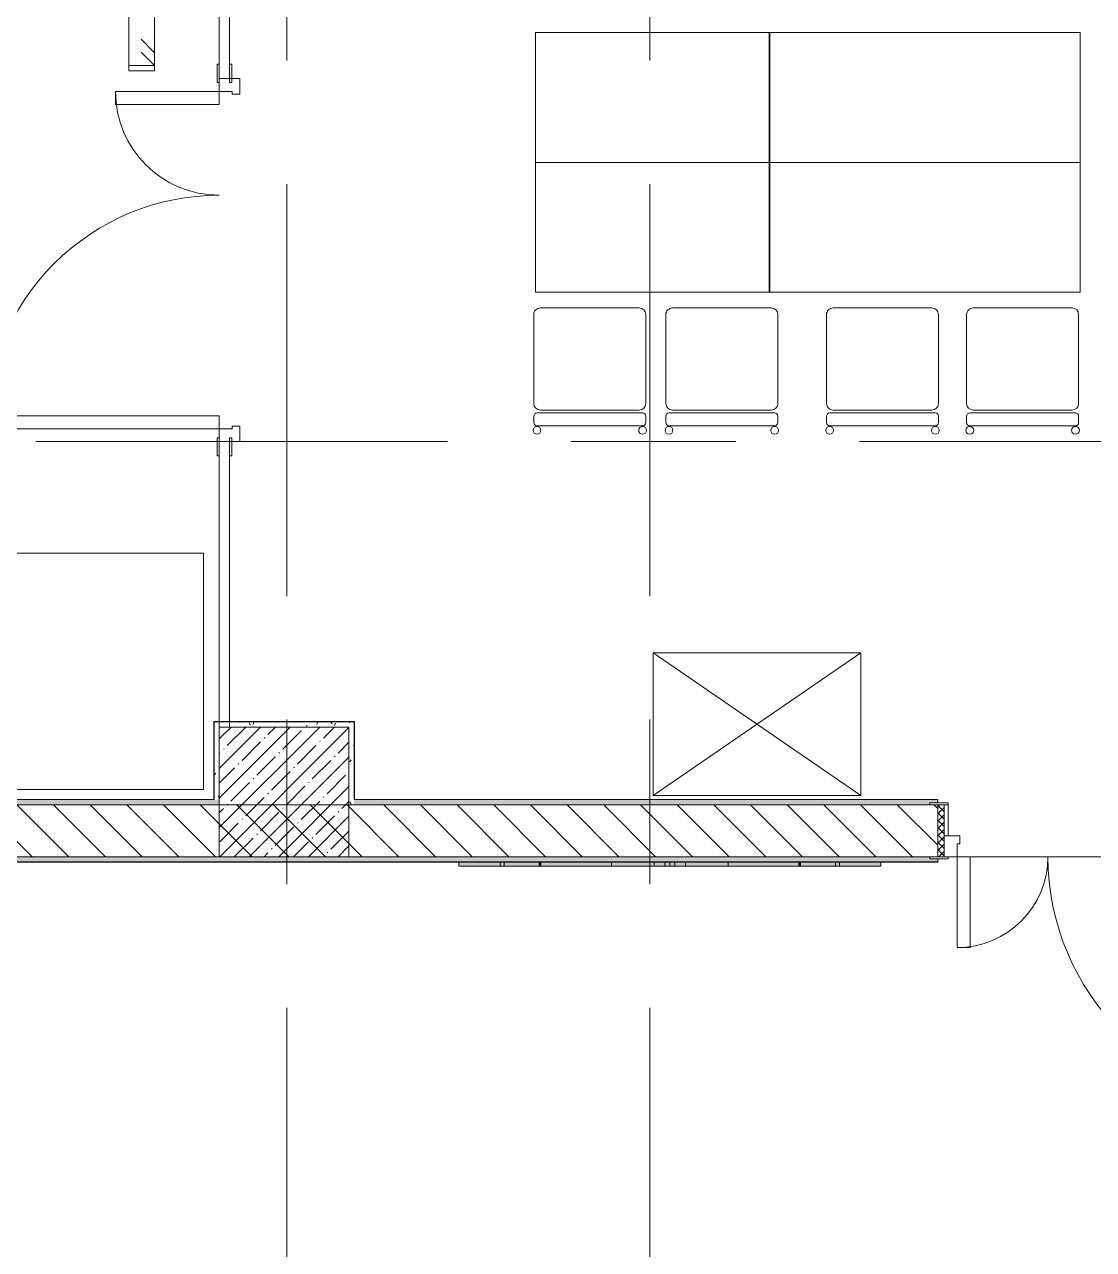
# Model space of a CAD drawing. Header units: millimetres. Extents: x 81382 to 274764, y -8553 to 29000.
# Drawn here: x 104799 to 108921, y 11886 to 16608 of the extents above; entities that cross this region are included whole.
import ezdxf

# ---------------------------------------------------------------- set-up
doc = ezdxf.new("R2010")
doc.units = ezdxf.units.MM
doc.linetypes.add('Осевая', pattern=[3175, 635, -476.25, 1587.5, -476.25])
for name, color, linetype, lineweight in [('A-DOOR', 7, 'Continuous', 9), ('A-DOOR-1', 7, 'Continuous', 13), ('A-DOOR-FRAM', 7, 'Continuous', 13), ('A-DOOR-FRAM-1', 7, 'Continuous', 9), ('A-WALL', 7, 'Continuous', 9), ('I-FURN', 7, 'Continuous', 9), ('I-WALL', 7, 'Continuous', 9), ('S-COLS', 7, 'Continuous', 9), ('Оси-2', 7, 'Осевая', 9)]:
    doc.layers.add(name, color=color, linetype=linetype, lineweight=lineweight)
for name, color, linetype, lineweight, true_color in [('A-WALL-1', 7, 'Continuous', 9, 0x3c3c3c), ('A-WALL-FNSH-1', 7, 'Continuous', 9, 0x3c3c3c), ('I-FURN-1', 7, 'Continuous', 9, 0xf0f0f0)]:
    doc.layers.add(name, color=color, linetype=linetype, lineweight=lineweight, true_color=true_color)
doc.layers.add('I-FURN-4', color=7, linetype='Continuous', lineweight=9, transparency=1)
pattern_1 = [(0, (0, 0), (121.92, 30.48), [10.058, -81.382, 10.058, -81.382, -487.68]), (0, (0, 0), (121.92, 30.48), [-182.88, 10.058, -172.822, 10.058, -81.382, -213.36]), (0, (0, 0), (121.92, 30.48), [-457.2, 10.058, -50.902, 10.058, -142.342]), (120, (45.72, 15.24), (-87.356454, 90.345817), [10.058, -81.382, 10.058, -81.382, -487.68]), (120, (45.72, 15.24), (-87.356454, 90.345817), [-182.88, 10.058, -172.822, 10.058, -81.382, -213.36]), (120, (45.72, 15.24), (-87.356454, 90.345817), [-457.2, 10.058, -50.902, 10.058, -142.342]), (240, (60.96, 76.2), (-34.563546, -120.825817), [10.058, -81.382, 10.058, -81.382, -487.68]), (240, (60.96, 76.2), (-34.563546, -120.825817), [-182.88, 10.058, -172.822, 10.058, -81.382, -213.36]), (240, (60.96, 76.2), (-34.563546, -120.825817), [-457.2, 10.058, -50.902, 10.058, -142.342])]

# ---------------------------------------------------------------- blocks, each defined once
blk = doc.blocks.new('110_Дверь_СКБ_2Ст - Д-6_л__ ДОО_Дв_1450x2100h_Дверь из раздевальной в коридор-32357677-План размещения напольных электротехнических лючков и розеток 3 этажа в осях 23-33')
at = {"layer": 'A-DOOR'}
h = blk.add_hatch(dxfattribs=at)
h.set_pattern_fill('FP_18', color=256, style=0, pattern_type=2)
h.set_pattern_definition([(135, (1576.41, 164.685), (-14.14214, -14.14214), []), (225, (1576.41, 164.685), (14.14214, -14.14214), [])])
h.paths.add_polyline_path([(737.5, 100), (712.5, 100), (712.5, -100), (737.5, -100), (737.5, -2.1)])
at = {"layer": 'A-DOOR-FRAM-1'}
h = blk.add_hatch(dxfattribs=at)
h.set_pattern_fill('FP_19', color=256, style=0, pattern_type=2)
h.set_pattern_definition([(45, (-546.384, 164.685), (-14.1421, 14.1421), []), (135, (-546.384, 164.685), (-14.1421, -14.1421), [])])
h.paths.add_polyline_path([(-712.5, 100), (-712.5, -100), (-687.5, -100), (-687.5, 100)])
at = {"layer": 'A-DOOR'}
for centre, radius, start, end in [((-637.5, 100), 950, 0, 90), ((662.5, 100), 350, 90, 180)]:
    blk.add_arc(centre, radius, start, end, dxfattribs=at)
at = {"layer": 'A-DOOR-1'}
for p, q in [((-637.5, 1050), (-637.5, 100)), ((-587.5, 1050), (-637.5, 1050)), ((-587.5, 100), (-587.5, 1050)), ((662.5, 450), (612.5, 450)), ((612.5, 450), (612.5, 100)), ((662.5, 100), (662.5, 450)), ((-637.5, 100), (-587.5, 100)), ((612.5, 100), (662.5, 100))]:
    blk.add_line(p, q, dxfattribs=at)
at = {"layer": 'A-DOOR-FRAM'}
for p, q in [((-672.5, 108), (-742.5, 108)), ((-742.5, 108), (-742.5, 100)), ((-742.5, 100), (-672.5, 100)), ((-687.5, 100), (-712.5, 100)), ((-712.5, 100), (-712.5, -100)), ((-637.5, 100), (-687.5, 100)), ((-687.5, 100), (-687.5, 20)), ((-687.5, -100), (-687.5, 100)), ((-672.5, 100), (-672.5, 108)), ((-637.5, 50), (-637.5, 100)), ((662.5, 100), (662.5, 50)), ((712.5, 100), (662.5, 100)), ((767.5, 108), (697.5, 108)), ((697.5, 108), (697.5, 100)), ((697.5, 100), (767.5, 100)), ((712.5, 20), (712.5, 100)), ((737.5, 100), (712.5, 100)), ((712.5, 100), (712.5, -100)), ((737.5, -100), (737.5, 100)), ((767.5, 100), (767.5, 108)), ((-627.5, 50), (-637.5, 50)), ((-627.5, 20), (-627.5, 50)), ((662.5, 50), (652.5, 50)), ((652.5, 50), (652.5, 20)), ((-687.5, 20), (-627.5, 20)), ((-672.5, 20), (-687.5, 20)), ((-687.5, 20), (-687.5, -100)), ((-672.5, -100), (-672.5, 20)), ((652.5, 20), (712.5, 20)), ((712.5, 20), (697.5, 20)), ((697.5, 20), (697.5, -100)), ((712.5, -100), (712.5, 20)), ((-672.5, -100), (-742.5, -100)), ((-742.5, -100), (-742.5, -108)), ((-742.5, -108), (-672.5, -108)), ((-712.5, -100), (-687.5, -100)), ((-687.5, -100), (-672.5, -100)), ((-672.5, -108), (-672.5, -100)), ((697.5, -100), (712.5, -100)), ((767.5, -100), (697.5, -100)), ((697.5, -100), (697.5, -108)), ((697.5, -108), (767.5, -108)), ((712.5, -100), (737.5, -100)), ((767.5, -108), (767.5, -100))]:
    blk.add_line(p, q, dxfattribs=at)
blk = doc.blocks.new('110_Дверь_СКБ_2Ст - Д-5_п_ Из игровой в коридор-32357676-План размещения напольных электротехнических лючков и розеток 3 этажа в осях 23-33')
at = {"layer": 'A-DOOR'}
for centre, radius, start, end in [((-637.5, 20), 900, 0, 90), ((662.5, 20), 400, 90, 180)]:
    blk.add_arc(centre, radius, start, end, dxfattribs=at)
at = {"layer": 'A-DOOR-1'}
for p, q in [((-637.5, 920), (-637.5, 20)), ((-587.5, 920), (-637.5, 920)), ((-587.5, 20), (-587.5, 920)), ((662.5, 420), (612.5, 420)), ((612.5, 420), (612.5, 20)), ((662.5, 20), (662.5, 420)), ((-637.5, 20), (-587.5, 20)), ((612.5, 20), (662.5, 20))]:
    blk.add_line(p, q, dxfattribs=at)
at = {"layer": 'A-DOOR-FRAM'}
for p, q in [((-672.5, 28), (-742.5, 28)), ((-742.5, 28), (-742.5, 20)), ((-742.5, 20), (-672.5, 20)), ((-637.5, 20), (-687.5, 20)), ((-687.5, 20), (-687.5, -60)), ((-672.5, 20), (-672.5, 28)), ((-637.5, -30), (-637.5, 20)), ((662.5, 20), (662.5, -30)), ((712.5, 20), (662.5, 20)), ((767.5, 28), (697.5, 28)), ((697.5, 28), (697.5, 20)), ((697.5, 20), (767.5, 20)), ((712.5, -60), (712.5, 20)), ((767.5, 20), (767.5, 28)), ((-672.5, -20), (-742.5, -20)), ((-742.5, -20), (-742.5, -28)), ((-742.5, -28), (-672.5, -28)), ((-672.5, -19), (-687.5, -19)), ((-687.5, -19), (-687.5, -20)), ((-687.5, -20), (-672.5, -20)), ((-672.5, -20), (-672.5, -19)), ((-672.5, -28), (-672.5, -20)), ((-627.5, -30), (-637.5, -30)), ((-627.5, -60), (-627.5, -30)), ((662.5, -30), (652.5, -30)), ((652.5, -30), (652.5, -60)), ((712.5, -19), (697.5, -19)), ((697.5, -19), (697.5, -20)), ((697.5, -20), (712.5, -20)), ((767.5, -20), (697.5, -20)), ((697.5, -20), (697.5, -28)), ((697.5, -28), (767.5, -28)), ((712.5, -20), (712.5, -19)), ((767.5, -28), (767.5, -20)), ((-687.5, -60), (-627.5, -60)), ((652.5, -60), (712.5, -60))]:
    blk.add_line(p, q, dxfattribs=at)
blk = doc.blocks.new('Шкаф параметрический - 1_255-V111-План размещения напольных электротехнических лючков и розеток 3 этажа в осях 23-33')
at = {"layer": 'I-FURN-1'}
for p, q in [((0, 0), (800, 550)), ((0, 550), (800, 0)), ((800, 550), (0, 550)), ((0, 550), (0, 0)), ((0, 0), (0, 550)), ((0, 550), (800, 550)), ((800, 0), (800, 550)), ((800, 550), (800, 0)), ((0, 0), (800, 0)), ((800, 0), (0, 0))]:
    blk.add_line(p, q, dxfattribs=at)
blk = doc.blocks.new('M_Стул-Breuer - 1_87-26543693-План размещения напольных электротехнических лючков и розеток 3 этажа в осях 23-33')
at = {"layer": 'I-FURN-1'}
for p, q in [((-215.9, 176.2), (-215.9, 200.8)), ((-203.2, 213.5), (203.2, 213.5)), ((215.9, 200.8), (215.9, 176.2)), ((203.2, 163.5), (-203.2, 163.5)), ((-190.5, 152.4), (190.5, 152.4)), ((-215.9, -215.9), (-215.9, 127)), ((215.9, 127), (215.9, -215.9)), ((190.5, -241.3), (-190.5, -241.3))]:
    blk.add_line(p, q, dxfattribs=at)
for centre, radius, start, end in [((-203.5, 230.6), 15.1, 0, 180), ((203.7, 230.6), 15.1, 0, 180), ((-203.5, 230.6), 15.1, 180, 0), ((-203.2, 200.8), 12.7, 90, 180), ((203.7, 230.6), 15.1, 180, 0), ((203.2, 200.8), 12.7, 0, 90), ((-203.2, 176.2), 12.7, 180, 270), ((-190.5, 127), 25.4, 90, 180), ((190.5, 127), 25.4, 0, 90), ((203.2, 176.2), 12.7, 270, 0), ((-190.5, -215.9), 25.4, 180, 270), ((190.5, -215.9), 25.4, 270, 0)]:
    blk.add_arc(centre, radius, start, end, dxfattribs=at)
blk = doc.blocks.new('Стол базовый прямоугольный - 1_146-25586992-План размещения напольных электротехнических лючков и розеток 3 этажа в осях 23-33')
at = {"layer": 'I-FURN-1'}
for p, q in [((617.5, 455), (-617.5, 455)), ((-617.5, 455), (-617.5, -455)), ((617.5, -455), (617.5, 455)), ((-617.5, -455), (617.5, -455))]:
    blk.add_line(p, q, dxfattribs=at)
blk = doc.blocks.new('Зеркало обычное - 1_21-26511764-План размещения напольных электротехнических лючков и розеток 3 этажа в осях 23-33')
at = {"layer": 'I-FURN'}
h = blk.add_hatch(dxfattribs=at)
h.set_pattern_fill('FP_38', color=256, style=0, pattern_type=2)
h.set_pattern_definition([(45, (50, 50), (-200, 0), [141.42, -141.42]), (45, (100, 50), (-200, 0), [70.71, -212.13]), (45, (50, 100), (-200, 0), [70.71, -212.13])])
h.paths.add_polyline_path([(-580, -40), (580, -40), (580, 60), (-580, 60)])
at = {"layer": 'I-FURN-1'}
for p, q in [((600, 60), (-600, 60)), ((-600, 60), (-600, -40)), ((-600, -40), (-600, 60)), ((-600, 60), (-580, 60)), ((580, 60), (-580, 60)), ((-580, 60), (-580, -40)), ((-580, -40), (-580, 60)), ((-580, 60), (580, 60)), ((-580, 60), (580, 60)), ((580, 60), (-580, 60)), ((-580, 60), (580, 60)), ((-580, -40), (-580, 60)), ((-580, -40), (-580, 60)), ((580, -40), (580, 60)), ((580, 60), (580, -40)), ((580, 60), (600, 60)), ((580, 60), (580, -40)), ((580, -40), (580, 60)), ((600, -40), (600, 60)), ((600, 60), (600, -40)), ((-600, -40), (600, -40)), ((-580, -40), (-600, -40)), ((-580, -40), (580, -40)), ((580, -40), (-580, -40)), ((580, -40), (-580, -40)), ((-580, -40), (580, -40)), ((580, -40), (-580, -40)), ((600, -40), (580, -40))]:
    blk.add_line(p, q, dxfattribs=at)
blk = doc.blocks.new('Дерево_ декор - Дерево_ декор-30717852-План размещения напольных электротехнических лючков и розеток 3 этажа в осях 23-33')
at = {"layer": 'I-FURN-4'}
for points in [[(-733.9, -8.3), (-812.9, -8.3), (-812.9, -24.3), (-639, -24.3), (-639, -8.3), (-689.6, -8.3)], [(-224.5, -8.3), (-653.9, -8.3), (-653.9, -24.3), (-224.5, -24.3)], [(-497.5, -8.3), (-503.8, -8.3), (-503.8, -24.3), (-497.5, -24.3), (-497.5, -19.6)], [(145, -8.3), (-224.5, -8.3), (-224.5, -24.3), (224.5, -24.3), (224.5, -8.3), (181.4, -8.3)], [(653.9, -8.3), (224.5, -8.3), (224.5, -24.3), (653.9, -24.3)], [(497.5, -8.3), (497.5, -24.3), (503.8, -24.3), (503.8, -8.3)], [(795.5, -8.3), (639, -8.3), (639, -24.3), (812.9, -24.3), (812.9, -8.3), (810.2, -8.3)]]:
    blk.add_hatch(color=256, dxfattribs=at).paths.add_polyline_path(points)
at = {"layer": 'I-FURN-1'}
for p, q in [((-813.4, -8.3), (-813.4, -24.3)), ((-796.9, -8.3), (-812.9, -8.3)), ((-812.9, -8.3), (-654.4, -8.3)), ((-812.9, -24.3), (-796.9, -24.3)), ((-654.4, -24.3), (-812.9, -24.3)), ((-654.2, -8.3), (-795.8, -8.3)), ((-795.8, -24.3), (-654.2, -24.3)), ((-654.5, -8.3), (-654.5, -24.3)), ((-654.5, -8.3), (-224.5, -8.3)), ((-224.5, -24.3), (-654.5, -24.3)), ((-654.4, -8.3), (-639, -8.3)), ((-639, -24.3), (-654.4, -24.3)), ((-639, -8.3), (-654.3, -8.3)), ((-654.3, -24.3), (-639, -24.3)), ((-639.5, -8.3), (-654.2, -8.3)), ((-654.2, -24.3), (-639.5, -24.3)), ((-497.5, -8.3), (-639.5, -8.3)), ((-639.5, -24.3), (-497.5, -24.3)), ((-639, -24.3), (-639, -8.3)), ((-503.8, -8.3), (-503.8, -24.3)), ((-498.6, -8.3), (-503.8, -8.3)), ((-503.8, -8.3), (-503.8, -8.3)), ((-503.8, -8.3), (-497.5, -8.3)), ((-503.8, -24.3), (-503.8, -24.3)), ((-503.8, -24.3), (-498.6, -24.3)), ((-497.5, -24.3), (-503.8, -24.3)), ((-18.7, -8.3), (-497.8, -8.3)), ((-497.8, -24.3), (-18.7, -24.3)), ((-497.5, -8.3), (-497.5, -24.3)), ((-224.5, -8.3), (224.5, -8.3)), ((-224.5, -8.3), (-224.5, -24.3)), ((224.5, -24.3), (-224.5, -24.3)), ((0, -8.3), (-60, -8.3)), ((-60, -8.3), (-19.2, -8.3)), ((-60, -8.3), (-60, -24.3)), ((-19.2, -24.3), (-60, -24.3)), ((-60, -24.3), (0, -24.3)), ((-19.2, -8.3), (0, -8.3)), ((-19.2, -24.3), (-19.2, -8.3)), ((0, -24.3), (-19.2, -24.3)), ((-14.9, -8.3), (-18.4, -8.3)), ((-18.4, -24.3), (-7.5, -24.3)), ((-7.5, -8.3), (-14.9, -8.3)), ((0, -8.3), (-7.5, -8.3)), ((-7.5, -24.3), (0, -24.3)), ((7.5, -8.3), (0, -8.3)), ((0, -8.3), (0, -24.3)), ((60, -8.3), (0, -8.3)), ((0, -8.3), (19.2, -8.3)), ((0, -8.3), (0, -24.3)), ((0, -24.3), (7.5, -24.3)), ((19.2, -24.3), (0, -24.3)), ((0, -24.3), (60, -24.3)), ((14.9, -8.3), (7.5, -8.3)), ((7.5, -24.3), (18.4, -24.3)), ((18.4, -8.3), (14.9, -8.3)), ((497.8, -8.3), (18.7, -8.3)), ((18.7, -24.3), (497.8, -24.3)), ((19.2, -8.3), (60, -8.3)), ((19.2, -8.3), (19.2, -24.3)), ((60, -24.3), (19.2, -24.3)), ((60, -8.3), (60, -24.3)), ((224.5, -8.3), (654.5, -8.3)), ((224.5, -8.3), (224.5, -24.3)), ((654.5, -24.3), (224.5, -24.3)), ((639.5, -8.3), (497.5, -8.3)), ((497.5, -8.3), (503.8, -8.3)), ((497.5, -8.3), (497.5, -24.3)), ((503.8, -24.3), (497.5, -24.3)), ((497.5, -24.3), (639.5, -24.3)), ((503.8, -8.3), (498.6, -8.3)), ((498.6, -24.3), (503.8, -24.3)), ((503.8, -24.3), (503.8, -8.3)), ((503.8, -8.3), (503.8, -8.3)), ((503.8, -24.3), (503.8, -24.3)), ((654.3, -8.3), (639, -8.3)), ((639, -8.3), (654.4, -8.3)), ((639, -8.3), (639, -24.3)), ((654.4, -24.3), (639, -24.3)), ((639, -24.3), (654.3, -24.3)), ((654.2, -8.3), (639.5, -8.3)), ((639.5, -24.3), (654.2, -24.3)), ((812.9, -8.3), (654.2, -8.3)), ((654.2, -24.3), (812.9, -24.3)), ((654.4, -8.3), (812.9, -8.3)), ((812.9, -24.3), (654.4, -24.3)), ((654.5, -24.3), (654.5, -8.3)), ((813.4, -24.3), (813.4, -8.3))]:
    blk.add_line(p, q, dxfattribs=at)

msp = doc.modelspace()

# ---------------------------------------------------------------- hatches: boundary and pattern name
at = {"layer": 'I-WALL'}
h = msp.add_hatch(dxfattribs=at)
h.set_pattern_fill('FP_35', color=256, style=0, pattern_type=2)
h.set_pattern_definition(pattern_1)
h.paths.add_polyline_path([(105550, 13620), (105550, 13920), (105530, 13920), (105530, 13620)])
h = msp.add_hatch(dxfattribs=at)
h.set_pattern_fill('FP_35', color=256, style=0, pattern_type=2)
h.set_pattern_definition(pattern_1)
h.paths.add_polyline_path([(106050, 13900), (106070, 13900), (106070, 13920), (105550, 13920), (105550, 13900)])
h = msp.add_hatch(dxfattribs=at)
h.set_pattern_fill('FP_35', color=256, style=0, pattern_type=2)
h.set_pattern_definition(pattern_1)
h.paths.add_polyline_path([(106070, 13600), (106070, 13900), (106050, 13900), (106050, 13600)])
h = msp.add_hatch(dxfattribs=at)
h.set_pattern_fill('FP_3', color=256, style=0, pattern_type=2)
h.set_pattern_definition([(135, (0, 0), (-70.71068, -70.71068), [])])
h.paths.add_polyline_path([(120930, 13400), (120930, 13600), (118930.4, 13600), (118930.4, 13400), (120460, 13400)])
h.paths.add_polyline_path([(117480.4, 13400), (117480.4, 13600), (116100, 13600), (116100, 13400), (117450.4, 13400)])
h.paths.add_polyline_path([(115600, 13400), (115600, 13600), (111050, 13600), (111050, 13400), (115077.2, 13400)])
h.paths.add_polyline_path([(110550, 13400), (110550, 13600), (109770, 13600), (109770, 13400), (109989.4, 13400)])
h.paths.add_polyline_path([(108320, 13400), (108320, 13600), (103000, 13600), (103000, 13400), (108290, 13400)])
h.paths.add_polyline_path([(101550, 13400), (101550, 13600), (101100, 13600), (101100, 13400), (101520, 13400)])
h = msp.add_hatch(dxfattribs=at)
h.set_pattern_fill('FP_35', color=256, style=0, pattern_type=2)
h.set_pattern_definition(pattern_1)
h.paths.add_polyline_path([(105550, 13600), (105550, 13620), (103000, 13620), (103000, 13608), (103030, 13608), (103030, 13600), (104901.7, 13600)])
h.paths.add_polyline_path([(101520, 13600), (101520, 13608), (101550, 13608), (101550, 13620), (101120, 13620), (101120, 13600)])
h = msp.add_hatch(dxfattribs=at)
h.set_pattern_fill('FP_35', color=256, style=0, pattern_type=2)
h.set_pattern_definition(pattern_1)
h.paths.add_polyline_path([(109800, 13600), (109870, 13600), (109870, 13620), (109770, 13620), (109770, 13608), (109800, 13607.5)])
h.paths.add_polyline_path([(108290, 13600), (108290, 13608), (108320, 13608), (108320, 13620), (106070, 13620), (106070, 13600), (107445.6, 13600)])
h = msp.add_hatch(dxfattribs=at)
h.set_pattern_fill('FP_35', color=256, style=0, pattern_type=2)
h.set_pattern_definition(pattern_1)
h.paths.add_polyline_path([(120359, 13380), (120360, 13380), (120360, 13400), (118960.4, 13399.6), (118960.4, 13392), (118930.4, 13392), (118930.4, 13380), (120164.9, 13380)])
h.paths.add_polyline_path([(117450.4, 13380), (117480.4, 13380), (117480.4, 13392), (117450.4, 13392), (117450.4, 13400), (109800, 13400), (109800, 13392), (109770, 13392), (109770, 13380), (115077.2, 13380)])
h.paths.add_polyline_path([(108081.5, 13380), (108320, 13380), (108320, 13392), (108290, 13392), (108290, 13400), (103030, 13400), (103030, 13392), (103000, 13392), (103000, 13380), (107445.6, 13380)])
h.paths.add_polyline_path([(101520, 13380), (101550, 13380), (101550, 13392), (101520, 13392), (101520, 13400), (100630, 13400), (100630, 13392), (100600, 13392), (100600, 13380), (101100, 13380)])
h.paths.add_polyline_path([(99620, 13380), (99650, 13380), (99650, 13392), (99620, 13392), (99620, 13400), (98700, 13400), (98700, 13380), (98720, 13380)])
at = {"layer": 'S-COLS'}
h = msp.add_hatch(dxfattribs=at)
h.set_pattern_fill('FP_4', color=256, style=0, pattern_type=2)
h.set_pattern_definition([(45, (0, 0), (-57.024626, 57.024626), []), (45, (57.025, 0), (-57.024626, 57.024626), [100.806, -20.161, 3.353, -16.808])])
h.paths.add_polyline_path([(105550, 13400), (106050, 13400), (106050, 13900), (105550, 13900), (105550, 13502.1)])

# ---------------------------------------------------------------- linework, layer by layer
at = {"layer": 'A-WALL'}
for p, q in [((105530, 13620), (105530, 13920)), ((106070, 13900), (106070, 13620)), ((105530, 13620), (103000, 13620)), ((103030, 13600), (106070, 13600)), ((106070, 13600), (108290, 13600)), ((103030, 13400), (108290, 13400))]:
    msp.add_line(p, q, dxfattribs=at)
at = {"layer": 'A-WALL-1'}
for p, q in [((105550, 16455), (105550, 20900)), ((105590, 16455), (105590, 20900)), ((105550, 14945), (105550, 13600)), ((105590, 13900), (105590, 14945)), ((106070, 13920), (105530, 13920)), ((105550, 13900), (106050, 13900)), ((106050, 13900), (106050, 13600)), ((106071, 13620), (106070, 13620)), ((108320, 13608), (108320, 13620)), ((103000, 13380), (108320, 13380)), ((108320, 13380), (108320, 13392))]:
    msp.add_line(p, q, dxfattribs=at)
at = {"layer": 'A-WALL-FNSH-1'}
for p, q in [((105529, 13921), (105529, 13621)), ((106071, 13921), (105529, 13921)), ((106070, 13920), (106070, 13900)), ((106071, 13921), (106071, 13620)), ((105529, 13621), (103000, 13621)), ((108320, 13621), (106071, 13621)), ((106071, 13620), (108320, 13620)), ((108320, 13620), (108320, 13621)), ((103000, 13379), (108320, 13379)), ((108320, 13379), (108320, 13380))]:
    msp.add_line(p, q, dxfattribs=at)
at = {"layer": 'I-FURN-1'}
for p, q in [((107672.3, 16576.5), (106769.7, 16576.5)), ((106769.7, 16576.5), (106769.7, 16076.5)), ((106769.7, 16076.5), (106769.7, 16576.5)), ((106769.7, 16576.5), (107669.7, 16576.5)), ((108869.7, 16576.5), (107669.7, 16576.5)), ((107669.7, 16576.5), (107669.7, 16076.5)), ((107669.7, 16076.5), (107669.7, 16576.5)), ((107669.7, 16576.5), (107672.3, 16576.5)), ((107669.7, 16576.5), (107672.3, 16576.5)), ((107672.3, 16576.5), (108869.7, 16576.5)), ((107672.3, 16076.5), (107672.3, 16576.5)), ((107672.3, 16576.5), (107672.3, 16076.5)), ((108869.7, 16076.5), (108869.7, 16576.5)), ((108869.7, 16576.5), (108869.7, 16076.5)), ((107672.3, 16076.5), (106769.7, 16076.5)), ((106769.7, 16076.5), (106769.7, 15576.5)), ((106769.7, 15576.5), (106769.7, 16076.5)), ((106769.7, 16076.5), (107669.7, 16076.5)), ((106769.7, 16076.5), (107672.3, 16076.5)), ((107669.7, 16076.5), (106769.7, 16076.5)), ((108869.7, 16076.5), (107669.7, 16076.5)), ((107669.7, 16076.5), (107669.7, 15576.5)), ((107669.7, 15576.5), (107669.7, 16076.5)), ((107669.7, 16076.5), (107672.3, 16076.5)), ((107669.7, 16076.5), (108869.7, 16076.5)), ((107672.3, 16076.5), (107669.7, 16076.5)), ((107669.7, 16076.5), (107672.3, 16076.5)), ((107672.3, 16076.5), (107669.7, 16076.5)), ((107672.3, 16076.5), (108869.7, 16076.5)), ((108869.7, 16076.5), (107672.3, 16076.5)), ((107672.3, 15576.5), (107672.3, 16076.5)), ((107672.3, 16076.5), (107672.3, 15576.5)), ((108869.7, 15576.5), (108869.7, 16076.5)), ((108869.7, 16076.5), (108869.7, 15576.5)), ((106769.7, 15576.5), (107672.3, 15576.5)), ((107669.7, 15576.5), (106769.7, 15576.5)), ((107669.7, 15576.5), (108869.7, 15576.5)), ((107672.3, 15576.5), (107669.7, 15576.5)), ((107672.3, 15576.5), (107669.7, 15576.5)), ((108869.7, 15576.5), (107672.3, 15576.5))]:
    msp.add_line(p, q, dxfattribs=at)
at = {"layer": 'S-COLS'}
for p, q in [((106050, 13900), (105550, 13900)), ((105550, 13900), (105550, 13400)), ((106050, 13400), (106050, 13900)), ((105550, 13400), (106050, 13400))]:
    msp.add_line(p, q, dxfattribs=at)
at = {"layer": 'Оси-2'}
for p, q in [((105810, 593.7), (105810, 18900)), ((107210, 593.7), (107210, 18900)), ((84681.8, 15000), (122160, 15000)), ((84681.8, 13400), (122130, 13400))]:
    msp.add_line(p, q, dxfattribs=at)

# ---------------------------------------------------------------- block references
at = {"layer": 'A-DOOR'}
for name, p, rotation in [('110_Дверь_СКБ_2Ст - Д-5_п_ Из игровой в коридор-32357676-План размещения напольных электротехнических лючков и розеток 3 этажа в осях 23-33', (105570, 15687.5), 89.99999999999986), ('110_Дверь_СКБ_2Ст - Д-6_л__ ДОО_Дв_1450x2100h_Дверь из раздевальной в коридор-32357677-План размещения напольных электротехнических лючков и розеток 3 этажа в осях 23-33', (109057.5, 13500), 180)]:
    msp.add_blockref(name, p, dxfattribs=dict(at, rotation=rotation))
at = {"layer": 'I-FURN-1'}
for name, p, rotation in [('Зеркало обычное - 1_21-26511764-План размещения напольных электротехнических лючков и розеток 3 этажа в осях 23-33', (105260.9, 17030), 90.0000000000005), ('M_Стул-Breuer - 1_87-26543693-План размещения напольных электротехнических лючков и розеток 3 этажа в осях 23-33', (106978.7, 15274), 180), ('M_Стул-Breuer - 1_87-26543693-План размещения напольных электротехнических лючков и розеток 3 этажа в осях 23-33', (107487.8, 15274), 180), ('M_Стул-Breuer - 1_87-26543693-План размещения напольных электротехнических лючков и розеток 3 этажа в осях 23-33', (108107.1, 15274), 180), ('M_Стул-Breuer - 1_87-26543693-План размещения напольных электротехнических лючков и розеток 3 этажа в осях 23-33', (108647.4, 15274), 180), ('Шкаф параметрический - 1_255-V111-План размещения напольных электротехнических лючков и розеток 3 этажа в осях 23-33', (108023.2, 14186.5), 180), ('Дерево_ декор - Дерево_ декор-30717852-План размещения напольных электротехнических лючков и розеток 3 этажа в осях 23-33', (107287.1, 13354.7), 180)]:
    msp.add_blockref(name, p, dxfattribs=dict(at, rotation=rotation))
msp.add_blockref('Стол базовый прямоугольный - 1_146-25586992-План размещения напольных электротехнических лючков и розеток 3 этажа в осях 23-33', (104871.7, 14114.5), dxfattribs=at)

doc.saveas('drawing.dxf')
